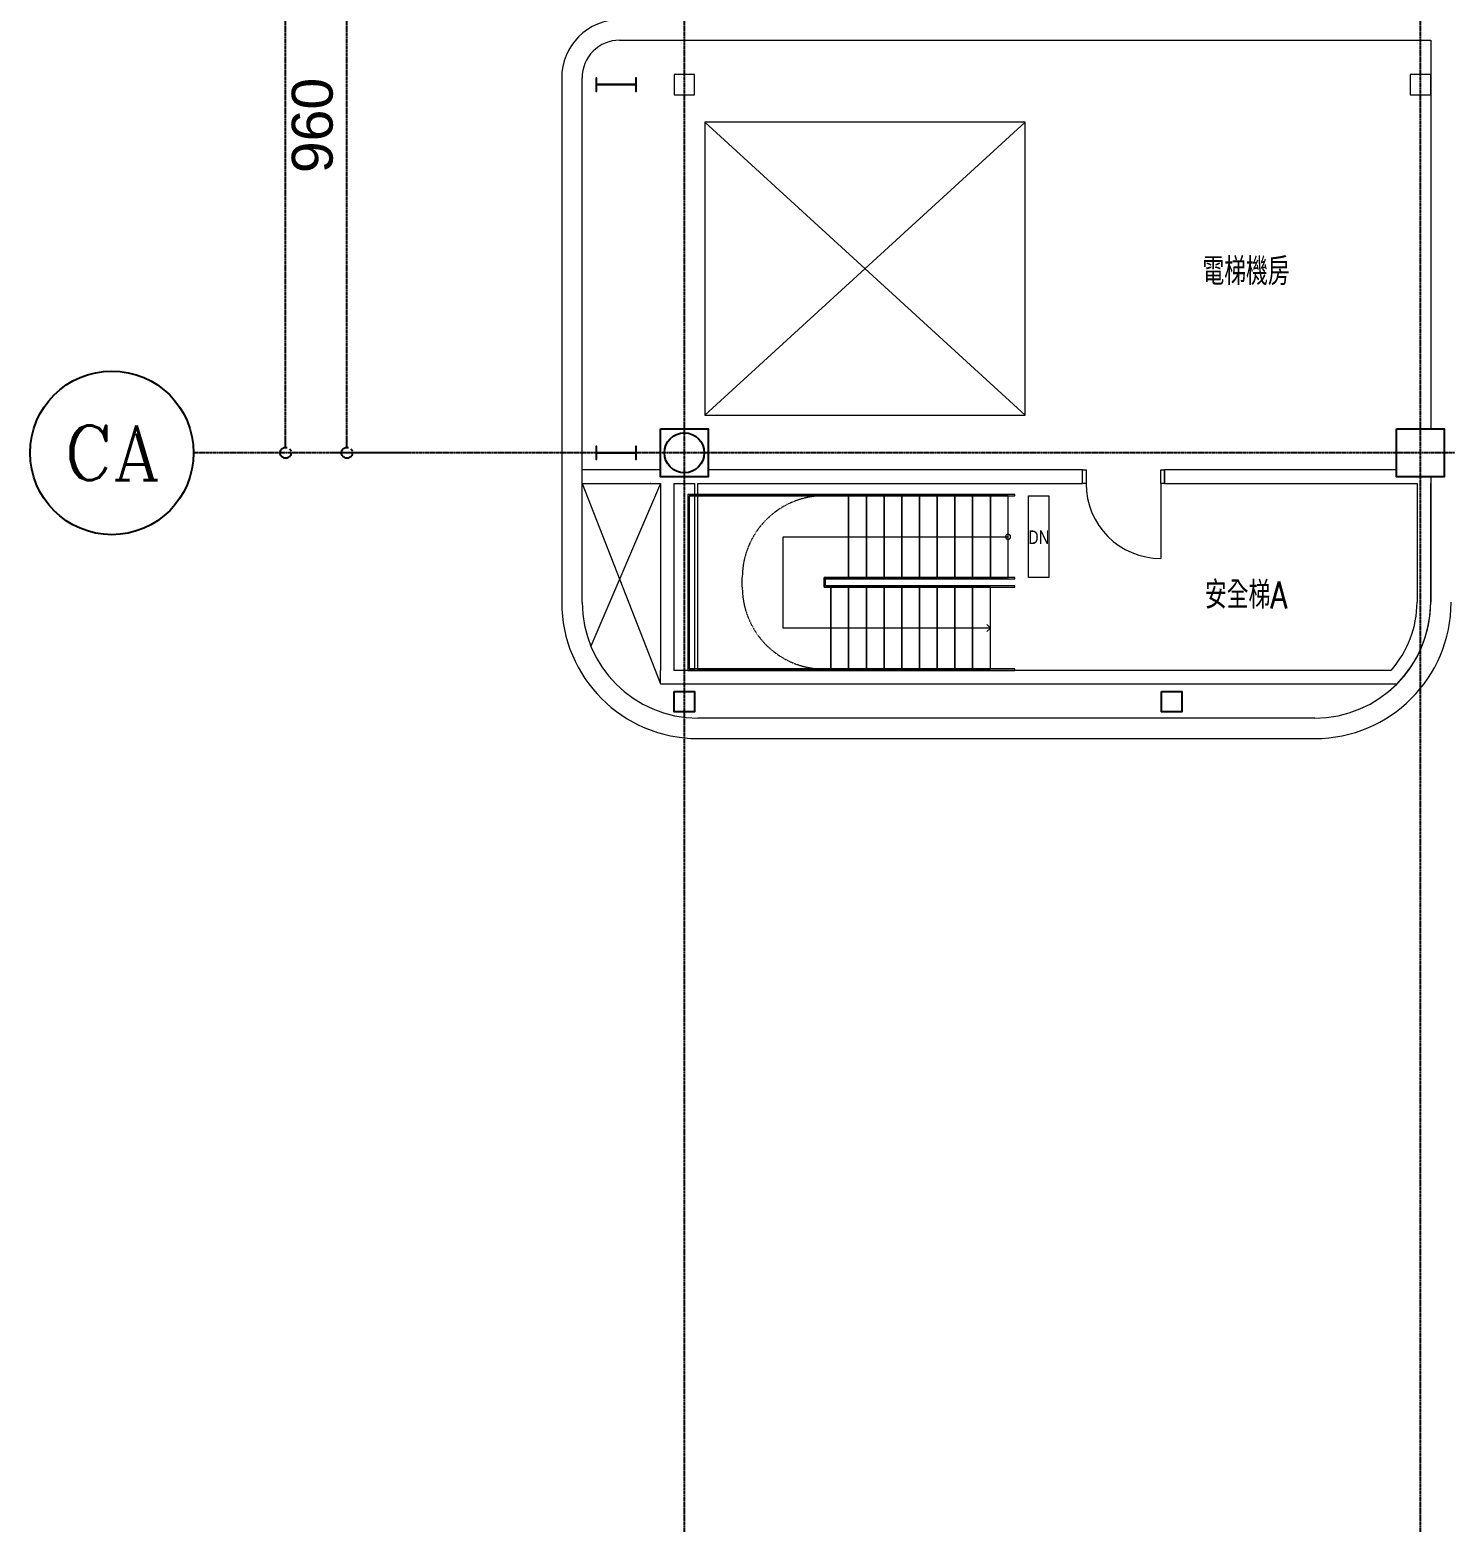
# Model space of a CAD drawing. Extents: x -18238 to -8686, y -1229 to 9502.
# Drawn here: x -18238 to -16161, y -720 to 1482 of the extents above; entities that cross this region are included whole.
import ezdxf
from ezdxf.enums import TextEntityAlignment as Align

# ---------------------------------------------------------------- set-up
doc = ezdxf.new("R2010")
doc.units = 0
for name, pattern in [('X-CUB3-LR20$0$COL-CEN-LIN', [3.25, 2.5, -0.25, 0.25, -0.25]), ('X-CUB3-LR20$0$TAI_實線_CNS', [2000, 1000, -1000]), ('X-CUB3-LR20$0$虛線', [0.846667, 0.423333, -0.423333])]:
    doc.linetypes.add(name, pattern=pattern)
for name, color, linetype in [('188K-SM-03-C3-LR1-MECH-EQ-Y2257103$0$AC-EQ-既有', 21, 'Continuous'), ('X-CUB3-LR20$0$0-MC', 8, 'Continuous'), ('X-CUB3-LR20$0$0-NC', 8, 'Continuous'), ('X-CUB3-LR20$0$2_屋突二層平面圖_2_A-HATCH.Newcub', 8, 'Continuous'), ('X-CUB3-LR20$0$2_屋突二層平面圖_2_A-OBJE-2D.Newcub', 8, 'Continuous'), ('X-CUB3-LR20$0$2_屋突二層平面圖_2_A-STRS.Newcub', 8, 'Continuous'), ('X-CUB3-LR20$0$2_屋突二層平面圖_2_A-TEXT-修改說明.V1', 8, 'Continuous'), ('X-CUB3-LR20$0$2_屋突二層平面圖_2_A-WALL-EX.Newcub', 8, 'Continuous'), ('X-CUB3-LR20$0$2_屋突二層平面圖_2_A-WALL-IN.Newcub', 8, 'Continuous'), ('X-CUB3-LR20$0$2_屋突二層平面圖_2_Door', 8, 'Continuous'), ('X-CUB3-LR20$0$2_屋突二層平面圖_2_S-COL.Newcub', 8, 'Continuous'), ('X-CUB3-LR20$0$A-BLOCK', 8, 'Continuous'), ('X-CUB3-LR20$0$CCL', 8, 'X-CUB3-LR20$0$COL-CEN-LIN'), ('X-CUB3-LR20$0$COL-S', 8, 'Continuous')]:
    doc.layers.add(name, color=color, linetype=linetype)
doc.styles.add('X-CUB3-LR20$0$CHINA', font='simplex.shx', dxfattribs={"width": 0.75, "bigfont": 'chineset.shx'})
doc.styles.add('X-CUB3-LR20$0$COL-NUM', font='romanc')
doc.styles.add('X-CUB3-LR20$0$DIM', font='', dxfattribs={"width": 0.8})
doc.styles.add('X-CUB3-LR20$0$Gen-Text', font='arial.ttf', dxfattribs={"height": 2.5})
doc.styles.add('X-CUB3-LR20$0$Standard', font='', dxfattribs={"width": 0.8})
doc.styles.get('X-CUB3-LR20$0$DIM').set_extended_font_data('MingLiU')
doc.styles.get('X-CUB3-LR20$0$Standard').set_extended_font_data('Microsoft JhengHei')
doc.dimstyles.new('X-CUB3-LR20$0$CIRL', dxfattribs={"dimtxt": 50, "dimasz": 25, "dimexe": 16, "dimexo": 0, "dimgap": 6, "dimtad": 1, "dimdsep": 46, "dimtxsty": 'X-CUB3-LR20$0$DIM', "dimblk": 'X-CUB3-LR20$0$_DotBlank', "dimcen": 10, "dimdle": 16, "dimclrd": 256, "dimclre": 256, "dimclrt": 6, "dimadec": 0, "dimazin": 0, "dimtfac": 1, "dimtix": 1, "dimtmove": 2, "dimatfit": 3, "dimldrblk": 'X-CUB3-LR20$0$ARROW', "dimfxl": 1, "dimtolj": 1, "dimtzin": 0, "dimarcsym": 0})

# ---------------------------------------------------------------- blocks, each defined once
blk = doc.blocks.new('X-CUB3-LR20$0$cn-y')
at = {"layer": 'X-CUB3-LR20$0$0-MC'}
blk.add_circle((-50, 0), 50, dxfattribs=at)
at = {"layer": 'X-CUB3-LR20$0$0-NC', "style": 'X-CUB3-LR20$0$COL-NUM'}
blk.add_attdef('GRID-Y', text='', height=50, dxfattribs=at).set_placement((-50, 0), align=Align.MIDDLE_CENTER)
blk = doc.blocks.new('X-CUB3-LR20$0$_DotBlank')
at = {"color": 0, "linetype": 'ByBlock', "lineweight": -2}
blk.add_line((-0.5, 0), (-1, 0), dxfattribs=at)
blk.add_circle((0, 0), 0.5, dxfattribs=at)
blk = doc.blocks.new('*D70')
at = {"layer": 'DefPoints', "color": 0, "transparency": 16777216}
for p in [(-5025, 9262.5), (-4935, 9262.5), (-4935, 1582.5)]:
    blk.add_point(p, dxfattribs=at)
at = {"layer": 'X-CUB3-LR20$0$CCL', "lineweight": -2}
for p, q in [((-4935, 9262.5), (-5045, 9262.5)), ((-5025, 1598.5), (-5025, 9246.5)), ((-4935, 1582.5), (-5045, 1582.5))]:
    blk.add_line(p, q, dxfattribs=at)
at = {"layer": 'X-CUB3-LR20$0$CCL', "lineweight": -2, "xscale": 16, "yscale": 16, "zscale": 16}
for p, rotation in [((-5025, 9262.5), 90), ((-5025, 1582.5), 270)]:
    blk.add_blockref('X-CUB3-LR20$0$_DotBlank', p, dxfattribs=dict(at, rotation=rotation))
at = {"layer": 'X-CUB3-LR20$0$CCL', "color": 6, "insert": (-5075.6, 5422.5), "char_height": 2.5, "attachment_point": 5, "rotation": 90, "style": 'X-CUB3-LR20$0$Gen-Text'}
blk.add_mtext('\\A1;{\\H24x;7680}', dxfattribs=at)
blk = doc.blocks.new('X-CUB3-LR20$0$ARROW')
at = {"color": 3}
blk.add_solid([(0, 0), (-2.4, -0.4), (-2.4, 0.4)], dxfattribs=at)
blk = doc.blocks.new('*D71')
at = {"layer": 'DefPoints', "color": 0, "transparency": 16777216}
for p in [(-4935, 2542.5), (-4845, 2542.5), (-4845, 1582.5)]:
    blk.add_point(p, dxfattribs=at)
at = {"layer": 'X-CUB3-LR20$0$CCL', "lineweight": -2}
for p, q in [((-4845, 2542.5), (-4955, 2542.5)), ((-4935, 1598.5), (-4935, 2526.5)), ((-4845, 1582.5), (-4955, 1582.5))]:
    blk.add_line(p, q, dxfattribs=at)
at = {"layer": 'X-CUB3-LR20$0$CCL', "lineweight": -2, "xscale": 16, "yscale": 16, "zscale": 16}
for p, rotation in [((-4935, 2542.5), 90), ((-4935, 1582.5), 270)]:
    blk.add_blockref('X-CUB3-LR20$0$_DotBlank', p, dxfattribs=dict(at, rotation=rotation))
at = {"layer": 'X-CUB3-LR20$0$CCL', "color": 6, "insert": (-4985.6, 2062.5), "char_height": 2.5, "attachment_point": 5, "rotation": 90, "style": 'X-CUB3-LR20$0$Gen-Text'}
blk.add_mtext('\\A1;{\\H24x;960}', dxfattribs=at)
blk = doc.blocks.new('188K-SM-03-C3-LR1-MECH-EQ-Y2257103')
blk.add_circle((-17278.1, 862.5), 29.3)
at = {"layer": '188K-SM-03-C3-LR1-MECH-EQ-Y2257103$0$AC-EQ-既有'}
blk.add_circle((-17278.1, 862.5), 29.3, dxfattribs=at)
blk.add_circle((-17278.1, 862.5), 29.3, dxfattribs=at)
blk = doc.blocks.new('X-CUB3-LR20$0$CUB3-LR10')
at = {"layer": 'X-CUB3-LR20$0$CCL'}
for p, q in [((-4440, 0), (-4440, 9982.459)), ((-3360, 0), (-3360, 9982.459)), ((720, 1582.459), (-5160, 1582.459))]:
    blk.add_line(p, q, dxfattribs=at)
at = {"layer": 'X-CUB3-LR20$0$COL-S'}
for points in [[(-4475, 1617.459), (-4405, 1617.459), (-4405, 1547.459), (-4475, 1547.459)], [(-3395, 1617.459), (-3325, 1617.459), (-3325, 1547.459), (-3395, 1547.459)], [(-4455, 1232.459), (-4425, 1232.459), (-4425, 1202.459), (-4455, 1202.459)], [(-3740, 1232.459), (-3710, 1232.459), (-3710, 1202.459), (-3740, 1202.459)]]:
    blk.add_lwpolyline(points, close=True, dxfattribs=at)
at = {"layer": 'X-CUB3-LR20$0$A-BLOCK'}
ref = blk.add_blockref('X-CUB3-LR20$0$cn-y', (-5160, 1582.459), dxfattribs=dict(at, xscale=2.399999999999997, yscale=2.399999999999997, zscale=2.399999999999997))
ref.add_attrib('GRID-Y', 'CA', dxfattribs={"layer": 'X-CUB3-LR20$0$0-NC', "height": 80, "style": 'X-CUB3-LR20$0$COL-NUM'}).set_placement((-5280, 1582.459), align=Align.MIDDLE_CENTER)
at = {"layer": 'X-CUB3-LR20$0$CCL'}
for base, p1, p2, picture, middle in [((-5025, 9262.459), (-4935, 1582.459), (-4935, 9262.459), '*D70', (-5075.634, 5422.459)), ((-4935, 2542.459), (-4845, 1582.459), (-4845, 2542.459), '*D71', (-4985.634, 2062.459))]:
    dim = blk.add_linear_dim(base=base, p1=p1, p2=p2, angle=90, text='{\\H24x;<>}', dimstyle='X-CUB3-LR20$0$CIRL', override={"dimtxt": 60, "dimasz": 16, "dimexe": 20, "dimgap": 20, "dimtxsty": 'X-CUB3-LR20$0$Gen-Text'}, dxfattribs=at)
    dim.commit()
    dim.dimension.update_dxf_attribs({"geometry": picture, "text_midpoint": middle})
blk = doc.blocks.new('X-CUB3-LR20')
at = {"layer": 'X-CUB3-LR20$0$2_屋突二層平面圖_2_A-HATCH.Newcub', "color": 8, "linetype": 'Continuous', "lineweight": 0, "ltscale": 10, "flags": 128}
blk.add_lwpolyline([(-16773.1, 799.5), (-16743.1, 799.5), (-16743.1, 679.5), (-16773.1, 679.5)], close=True, dxfattribs=at)
at = {"layer": 'X-CUB3-LR20$0$2_屋突二層平面圖_2_A-OBJE-2D.Newcub', "color": 8, "linetype": 'X-CUB3-LR20$0$TAI_實線_CNS', "lineweight": 0, "ltscale": 10}
for p, q in [((-17248.1, 1347.5), (-16778.1, 917.5)), ((-17248.1, 917.5), (-16778.1, 1347.5))]:
    blk.add_line(p, q, dxfattribs=at)
at = {"layer": 'X-CUB3-LR20$0$2_屋突二層平面圖_2_A-OBJE-2D.Newcub', "color": 8, "lineweight": 0, "ltscale": 10}
for p, q in [((-17248.1, 1347.5), (-17248.1, 917.5)), ((-16778.1, 1347.5), (-17248.1, 1347.5)), ((-16778.1, 917.5), (-16778.1, 1347.5)), ((-17248.1, 917.5), (-16778.1, 917.5)), ((-17428.1, 817.5), (-17313.1, 523.5)), ((-17313.1, 817.5), (-17415.5, 579.1)), ((-17193.1, 665.5), (-17193.1, 679.5))]:
    blk.add_line(p, q, dxfattribs=at)
at = {"layer": 'X-CUB3-LR20$0$2_屋突二層平面圖_2_A-OBJE-2D.Newcub', "color": 8, "linetype": 'X-CUB3-LR20$0$虛線', "lineweight": 0, "ltscale": 0.05}
for centre, start, end in [((-17073.1, 679.5), 90, 180), ((-17073.1, 665.5), 180, 270)]:
    blk.add_arc(centre, 120, start, end, dxfattribs=at)
at = {"layer": 'X-CUB3-LR20$0$2_屋突二層平面圖_2_A-STRS.Newcub', "color": 12, "lineweight": 0, "ltscale": 10}
for p, q in [((-17067.1, 801.5), (-17273.1, 801.5)), ((-17273.1, 801.5), (-17273.1, 543.5)), ((-17271.1, 545.5), (-17271.1, 799.5)), ((-17271.1, 799.5), (-17067.1, 799.5)), ((-17037.1, 799.5), (-17271.1, 799.5)), ((-17271.1, 799.5), (-17271.1, 545.5)), ((-17067.1, 799.5), (-17067.1, 801.5)), ((-16803.1, 801.5), (-17067.1, 801.5)), ((-17067.1, 801.5), (-17067.1, 799.5)), ((-17067.1, 799.5), (-16803.1, 799.5)), ((-17037.1, 679.5), (-17037.1, 799.5)), ((-17037.1, 799.5), (-17037.1, 679.5)), ((-17011.1, 799.5), (-17037.1, 799.5)), ((-17011.1, 679.5), (-17011.1, 799.5)), ((-17011.1, 799.5), (-17011.1, 679.5)), ((-16985.1, 799.5), (-17011.1, 799.5)), ((-16985.1, 679.5), (-16985.1, 799.5)), ((-16985.1, 799.5), (-16985.1, 679.5)), ((-16959.1, 799.5), (-16985.1, 799.5)), ((-16959.1, 679.5), (-16959.1, 799.5)), ((-16959.1, 799.5), (-16959.1, 679.5)), ((-16933.1, 799.5), (-16959.1, 799.5)), ((-16933.1, 679.5), (-16933.1, 799.5)), ((-16933.1, 799.5), (-16933.1, 679.5)), ((-16907.1, 799.5), (-16933.1, 799.5)), ((-16907.1, 679.5), (-16907.1, 799.5)), ((-16907.1, 799.5), (-16907.1, 679.5)), ((-16881.1, 799.5), (-16907.1, 799.5)), ((-16881.1, 679.5), (-16881.1, 799.5)), ((-16881.1, 799.5), (-16881.1, 679.5)), ((-16855.1, 799.5), (-16881.1, 799.5)), ((-16855.1, 679.5), (-16855.1, 799.5)), ((-16855.1, 799.5), (-16855.1, 679.5)), ((-16829.1, 799.5), (-16855.1, 799.5)), ((-16829.1, 679.5), (-16829.1, 799.5)), ((-16829.1, 799.5), (-16829.1, 679.5)), ((-16803.1, 799.5), (-16829.1, 799.5)), ((-16793.1, 801.5), (-16803.1, 801.5)), ((-16803.1, 799.5), (-16793.1, 799.5)), ((-16803.1, 679.5), (-16803.1, 799.5)), ((-16793.1, 799.5), (-16793.1, 801.5)), ((-17071.1, 679.5), (-17073.1, 679.5)), ((-17073.1, 679.5), (-17073.1, 665.5)), ((-17073.1, 665.5), (-17073.1, 679.5)), ((-17073.1, 679.5), (-17037.1, 679.5)), ((-17073.1, 665.5), (-16829.1, 665.5)), ((-17063.1, 665.5), (-17073.1, 665.5)), ((-17071.1, 677.5), (-17071.1, 679.5)), ((-17067.1, 679.5), (-17071.1, 679.5)), ((-17071.1, 679.5), (-17071.1, 677.5)), ((-17071.1, 667.5), (-17071.1, 677.5)), ((-17071.1, 677.5), (-17067.1, 677.5)), ((-16829.1, 667.5), (-17071.1, 667.5)), ((-17067.1, 677.5), (-17067.1, 679.5)), ((-16803.1, 679.5), (-17067.1, 679.5)), ((-17067.1, 679.5), (-17067.1, 677.5)), ((-17067.1, 677.5), (-16803.1, 677.5)), ((-17037.1, 665.5), (-17063.1, 665.5)), ((-17063.1, 665.5), (-17063.1, 545.5)), ((-17063.1, 545.5), (-17063.1, 665.5)), ((-17037.1, 679.5), (-17011.1, 679.5)), ((-17011.1, 665.5), (-17037.1, 665.5)), ((-17037.1, 665.5), (-17037.1, 545.5)), ((-17037.1, 545.5), (-17037.1, 665.5)), ((-17011.1, 679.5), (-16985.1, 679.5)), ((-16985.1, 665.5), (-17011.1, 665.5)), ((-17011.1, 665.5), (-17011.1, 545.5)), ((-17011.1, 545.5), (-17011.1, 665.5)), ((-16985.1, 679.5), (-16959.1, 679.5)), ((-16959.1, 665.5), (-16985.1, 665.5)), ((-16985.1, 665.5), (-16985.1, 545.5)), ((-16985.1, 545.5), (-16985.1, 665.5)), ((-16959.1, 679.5), (-16933.1, 679.5)), ((-16933.1, 665.5), (-16959.1, 665.5)), ((-16959.1, 665.5), (-16959.1, 545.5)), ((-16959.1, 545.5), (-16959.1, 665.5)), ((-16933.1, 679.5), (-16907.1, 679.5)), ((-16907.1, 665.5), (-16933.1, 665.5)), ((-16933.1, 665.5), (-16933.1, 545.5)), ((-16933.1, 545.5), (-16933.1, 665.5)), ((-16907.1, 679.5), (-16881.1, 679.5)), ((-16881.1, 665.5), (-16907.1, 665.5)), ((-16907.1, 665.5), (-16907.1, 545.5)), ((-16907.1, 545.5), (-16907.1, 665.5)), ((-16881.1, 679.5), (-16855.1, 679.5)), ((-16855.1, 665.5), (-16881.1, 665.5)), ((-16881.1, 665.5), (-16881.1, 545.5)), ((-16881.1, 545.5), (-16881.1, 665.5)), ((-16855.1, 679.5), (-16829.1, 679.5)), ((-16829.1, 665.5), (-16855.1, 665.5)), ((-16855.1, 665.5), (-16855.1, 545.5)), ((-16855.1, 545.5), (-16855.1, 665.5)), ((-16829.1, 679.5), (-16803.1, 679.5)), ((-16793.1, 667.5), (-16829.1, 667.5)), ((-16829.1, 665.5), (-16793.1, 665.5)), ((-16829.1, 545.5), (-16829.1, 665.5)), ((-16793.1, 679.5), (-16803.1, 679.5)), ((-16803.1, 677.5), (-16793.1, 677.5)), ((-16793.1, 677.5), (-16793.1, 679.5)), ((-16793.1, 665.5), (-16793.1, 667.5)), ((-17273.1, 543.5), (-17089.1, 543.5)), ((-17089.1, 545.5), (-17271.1, 545.5)), ((-17271.1, 545.5), (-17063.1, 545.5)), ((-16829.1, 545.5), (-17089.1, 545.5)), ((-17089.1, 545.5), (-17089.1, 543.5)), ((-17089.1, 543.5), (-17089.1, 545.5)), ((-17089.1, 543.5), (-16829.1, 543.5)), ((-17063.1, 545.5), (-17037.1, 545.5)), ((-17037.1, 545.5), (-17011.1, 545.5)), ((-17011.1, 545.5), (-16985.1, 545.5)), ((-16985.1, 545.5), (-16959.1, 545.5)), ((-16959.1, 545.5), (-16933.1, 545.5)), ((-16933.1, 545.5), (-16907.1, 545.5)), ((-16907.1, 545.5), (-16881.1, 545.5)), ((-16881.1, 545.5), (-16855.1, 545.5)), ((-16855.1, 545.5), (-16829.1, 545.5)), ((-16793.1, 545.5), (-16829.1, 545.5)), ((-16829.1, 543.5), (-16793.1, 543.5)), ((-16793.1, 543.5), (-16793.1, 545.5))]:
    blk.add_line(p, q, dxfattribs=at)
at = {"layer": 'X-CUB3-LR20$0$2_屋突二層平面圖_2_A-STRS.Newcub', "color": 8, "lineweight": 0, "ltscale": 10}
for p, q in [((-17133.1, 605.5), (-17133.1, 739.5)), ((-17133.1, 739.5), (-17037.1, 739.5)), ((-17037.1, 739.5), (-16829.1, 739.5)), ((-16829.1, 739.5), (-16803.1, 739.5)), ((-17063.1, 605.5), (-17133.1, 605.5)), ((-16855.1, 605.5), (-17063.1, 605.5)), ((-16829.1, 605.5), (-16855.1, 605.5)), ((-16829.1, 605.5), (-16834.1, 610.5)), ((-16834.1, 600.5), (-16829.1, 605.5))]:
    blk.add_line(p, q, dxfattribs=at)
at = {"layer": 'X-CUB3-LR20$0$2_屋突二層平面圖_2_A-STRS.Newcub', "color": 8, "lineweight": 0, "ltscale": 10, "flags": 128}
blk.add_lwpolyline([(-16803.1, 743.2, 1), (-16803.1, 735.7, 1)], format="xyb", close=True, dxfattribs=at)
at = {"layer": 'X-CUB3-LR20$0$2_屋突二層平面圖_2_A-TEXT-修改說明.V1', "color": 10, "lineweight": 0, "ltscale": 10}
blk.add_point((-17328, 817.5), dxfattribs=at)
at = {"layer": 'X-CUB3-LR20$0$2_屋突二層平面圖_2_A-WALL-EX.Newcub', "color": 6, "lineweight": 0, "ltscale": 10, "flags": 128}
for points in [[(-17373.1, 1467.5), (-16183.1, 1467.5)], [(-16183.1, 1467.5), (-16183.1, 897.5)], [(-17458.1, 1412.5), (-17458.1, 643.5)], [(-17428.1, 643.5), (-17428.1, 1412.5)], [(-16183.1, 827.5), (-16183.1, 643.5)], [(-16353.1, 473.5), (-17258.1, 473.5)], [(-17258.1, 443.5), (-16353.1, 443.5)]]:
    blk.add_lwpolyline(points, dxfattribs=at)
at = {"layer": 'X-CUB3-LR20$0$2_屋突二層平面圖_2_A-WALL-EX.Newcub', "color": 6, "lineweight": 0, "ltscale": 10}
for centre, radius, start, end in [((-17373.1, 1412.5), 85, 90, 180.0008), ((-17373.1, 1412.5), 55, 90, 180.0009), ((-17258.1, 643.5), 200, 180.001, 270), ((-17258.1, 643.5), 170, 180.001, 270), ((-16353.1, 643.5), 200, 270, 359.9992), ((-16353.1, 643.5), 170, 270, 359.9991)]:
    blk.add_arc(centre, radius, start, end, dxfattribs=at)
at = {"layer": 'X-CUB3-LR20$0$2_屋突二層平面圖_2_A-WALL-IN.Newcub', "color": 3, "lineweight": 0, "ltscale": 10}
for p, q in [((-16693.8, 817.5), (-16693.8, 837.5)), ((-16573.8, 817.5), (-16573.8, 837.5))]:
    blk.add_line(p, q, dxfattribs=at)
at = {"layer": 'X-CUB3-LR20$0$2_屋突二層平面圖_2_A-WALL-IN.Newcub', "color": 3, "lineweight": 0, "ltscale": 10, "flags": 128}
for points in [[(-17313.1, 837.5), (-17428.1, 837.5)], [(-17428.1, 817.5), (-17428.1, 837.5)], [(-16693.8, 837.5), (-17243.1, 837.5)], [(-16233.1, 837.5), (-16573.8, 837.5)], [(-17428.1, 817.5), (-17313.1, 817.5)], [(-17313.1, 817.5), (-17313.1, 543.5)], [(-17293.1, 817.5), (-17263.1, 817.5)], [(-17293.1, 543.5), (-17293.1, 817.5)], [(-17263.1, 817.5), (-17263.1, 543.5)], [(-17258.1, 817.5), (-16693.8, 817.5)], [(-17258.1, 543.5), (-17258.1, 817.5)], [(-16573.8, 817.5), (-16203.1, 817.5)], [(-16203.1, 817.5), (-16203.1, 643.5)], [(-16183.1, 827.5), (-16183.1, 817.5)], [(-16183.1, 643.5), (-16183.1, 817.5)], [(-17313.1, 523.5), (-17313.1, 543.5)], [(-17263.1, 543.5), (-17293.1, 543.5)], [(-16241.4, 543.5), (-17258.1, 543.5)], [(-17313.1, 523.5), (-16232.7, 523.5)]]:
    blk.add_lwpolyline(points, dxfattribs=at)
at = {"layer": 'X-CUB3-LR20$0$2_屋突二層平面圖_2_A-WALL-IN.Newcub', "color": 3, "lineweight": 0, "ltscale": 10}
for radius, start, end in [(150.4, 318.2424, 359.9427), (170.4, 323.9985, 359.9462), (170.4, 315.1552, 323.9985)]:
    blk.add_arc((-16353.5, 643.6), radius, start, end, dxfattribs=at)
at = {"layer": 'X-CUB3-LR20$0$2_屋突二層平面圖_2_Door', "color": 4, "lineweight": 0, "ltscale": 10}
for p, q in [((-16693.8, 837.5), (-16688.8, 837.5)), ((-16693.8, 817.5), (-16693.8, 837.5)), ((-16693.8, 817.5), (-16693.8, 837.5)), ((-16693.8, 817.5), (-16693.8, 837.5)), ((-16688.8, 837.5), (-16688.8, 817.5)), ((-16578.8, 817.5), (-16578.8, 837.5)), ((-16578.8, 837.5), (-16573.8, 837.5)), ((-16573.8, 837.5), (-16573.8, 817.5)), ((-16573.8, 817.5), (-16573.8, 837.5)), ((-16573.8, 817.5), (-16573.8, 837.5)), ((-16688.8, 817.5), (-16693.8, 817.5)), ((-16573.8, 817.5), (-16578.8, 817.5)), ((-16578.8, 817.5), (-16578.8, 707.5))]:
    blk.add_line(p, q, dxfattribs=at)
blk.add_arc((-16578.8, 817.5), 110, 180, 270, dxfattribs=at)
at = {"layer": 'X-CUB3-LR20$0$2_屋突二層平面圖_2_S-COL.Newcub', "color": 2, "lineweight": 0, "ltscale": 10, "flags": 128}
for points in [[(-17408.1, 1412.4), (-17408.1, 1392.5), (-17406.6, 1392.5), (-17406.6, 1402), (-17350, 1402), (-17350, 1392.5), (-17348.5, 1392.5), (-17348.5, 1412.4), (-17350, 1412.4), (-17350, 1403), (-17406.6, 1403), (-17406.6, 1412.4)], [(-17293.1, 1387.5), (-17263.1, 1387.5), (-17263.1, 1417.5), (-17293.1, 1417.5)], [(-16213.1, 1387.5), (-16183.1, 1387.5), (-16183.1, 1417.5), (-16213.1, 1417.5)], [(-17313.1, 827.5), (-17243.1, 827.5), (-17243.1, 897.5), (-17313.1, 897.5)], [(-16233.1, 827.5), (-16163.1, 827.5), (-16163.1, 897.5), (-16233.1, 897.5)], [(-17408.1, 872.4), (-17408.1, 852.5), (-17406.6, 852.5), (-17406.6, 862), (-17350, 862), (-17350, 852.5), (-17348.5, 852.5), (-17348.5, 872.4), (-17350, 872.4), (-17350, 863), (-17406.6, 863), (-17406.6, 872.4)]]:
    blk.add_lwpolyline(points, close=True, dxfattribs=at)
at = {"layer": 'X-CUB3-LR20$0$2_屋突二層平面圖_2_S-COL.Newcub', "color": 1, "lineweight": 0, "ltscale": 10, "flags": 128}
for points in [[(-17293.1, 482.5), (-17263.1, 482.5), (-17263.1, 512.5), (-17293.1, 512.5)], [(-16578.1, 482.5), (-16548.1, 482.5), (-16548.1, 512.5), (-16578.1, 512.5)]]:
    blk.add_lwpolyline(points, close=True, dxfattribs=at)
at = {"layer": 'X-CUB3-LR20$0$COL-S'}
for points in [[(-17313.1, 897.5), (-17243.1, 897.5), (-17243.1, 827.5), (-17313.1, 827.5)], [(-16233.1, 897.5), (-16163.1, 897.5), (-16163.1, 827.5), (-16233.1, 827.5)], [(-17293.1, 512.5), (-17263.1, 512.5), (-17263.1, 482.5), (-17293.1, 482.5)], [(-16578.1, 512.5), (-16548.1, 512.5), (-16548.1, 482.5), (-16578.1, 482.5)]]:
    blk.add_lwpolyline(points, close=True, dxfattribs=at)
at = {"layer": 'X-CUB3-LR20$0$CCL'}
blk.add_blockref('X-CUB3-LR20$0$CUB3-LR10', (-12838.1, -720), dxfattribs=at)
at = {"layer": 'DefPoints', "style": 'X-CUB3-LR20$0$CHINA', "width": 0.8}
for s, p in [('電梯機房', (-16454, 1128.5)), ('安全梯A', (-16454, 654))]:
    blk.add_text(s, height=40, dxfattribs=at).set_placement(p, align=Align.MIDDLE_CENTER)
at = {"layer": 'X-CUB3-LR20$0$2_屋突二層平面圖_2_A-STRS.Newcub', "color": 4, "linetype": 'Continuous', "lineweight": 0, "insert": (-16773.4, 738.6), "char_height": 20, "attachment_point": 4, "style": 'X-CUB3-LR20$0$Standard'}
blk.add_mtext('\\A1;{\\pql;\\fMicrosoft JhengHei|b0|i0|c136|p34;DN}', dxfattribs=at)

msp = doc.modelspace()

# ---------------------------------------------------------------- block references
for name in ['X-CUB3-LR20', '188K-SM-03-C3-LR1-MECH-EQ-Y2257103']:
    msp.add_blockref(name, (0, 0))

doc.saveas('drawing.dxf')
